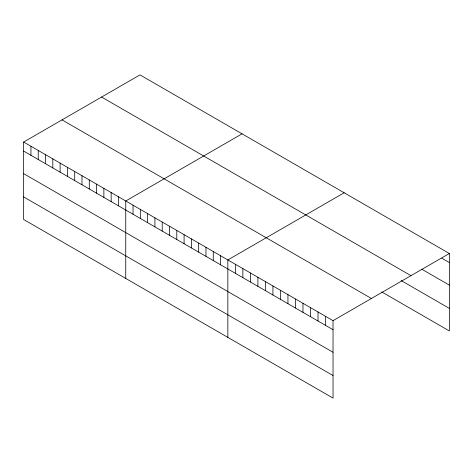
<?xml version="1.0" encoding="UTF-8"?>
<svg xmlns="http://www.w3.org/2000/svg" width="473" height="473" viewBox="0 0 473 473"><rect width="100%" height="100%" fill="white"/><g stroke="black" fill="none" stroke-linecap="round" stroke-linejoin="round"><path stroke-width="0.71" d="M23.65 142.042L333.033 320.659L333.033 398.112L23.65 219.496L23.65 142.042L139.967 74.888L449.35 253.504L449.35 330.958L381.729 291.918M242.064 133.829L125.747 200.984L125.747 278.437M344.161 192.777L227.844 259.931L227.844 337.385M333.033 320.659L449.35 253.504M441.835 258.211L449.35 262.55M421.798 269.22L449.35 285.124M101.583 97.048L410.966 275.664M401.139 280.548L449.35 308.384M62.034 119.882L371.417 298.498M23.65 151.088L333.033 329.705M23.65 173.662L333.033 352.279M23.65 196.922L333.033 375.538M325.519 316.325L325.519 325.365M318.004 311.985L318.004 321.031M310.489 307.645L310.489 316.691M302.974 303.311L302.974 312.351M295.465 298.971L295.465 308.018M287.951 294.632L287.951 303.678M280.436 290.298L280.436 299.338M272.921 285.958L272.921 295.004M265.412 281.618L265.412 290.664M257.897 277.284L257.897 286.325M250.383 272.945L250.383 281.991M242.868 268.605L242.868 277.651M235.353 264.271L235.353 273.311M220.548 255.722L220.548 264.762M213.258 251.512L213.258 260.552M205.962 247.302L205.962 256.342M198.672 243.092L198.672 252.133M191.382 238.877L191.382 247.923M184.086 234.667L184.086 243.713M176.796 230.457L176.796 239.504M169.5 226.248L169.5 235.294M162.209 222.038L162.209 231.084M154.913 217.828L154.913 226.874M147.623 213.619L147.623 222.659M140.333 209.409L140.333 218.449M133.037 205.199L133.037 214.239M118.451 196.774L118.451 205.82M111.161 192.564L111.161 201.61M103.871 188.355L103.871 197.401M96.575 184.145L96.575 193.191M89.285 179.935L89.285 188.981M81.989 175.725L81.989 184.766M74.699 171.516L74.699 180.556M67.403 167.306L67.403 176.346M60.112 163.096L60.112 172.137M52.822 158.881L52.822 167.927M45.526 154.671L45.526 163.717M38.236 150.461L38.236 159.507M30.94 146.252L30.94 155.298"/></g></svg>
